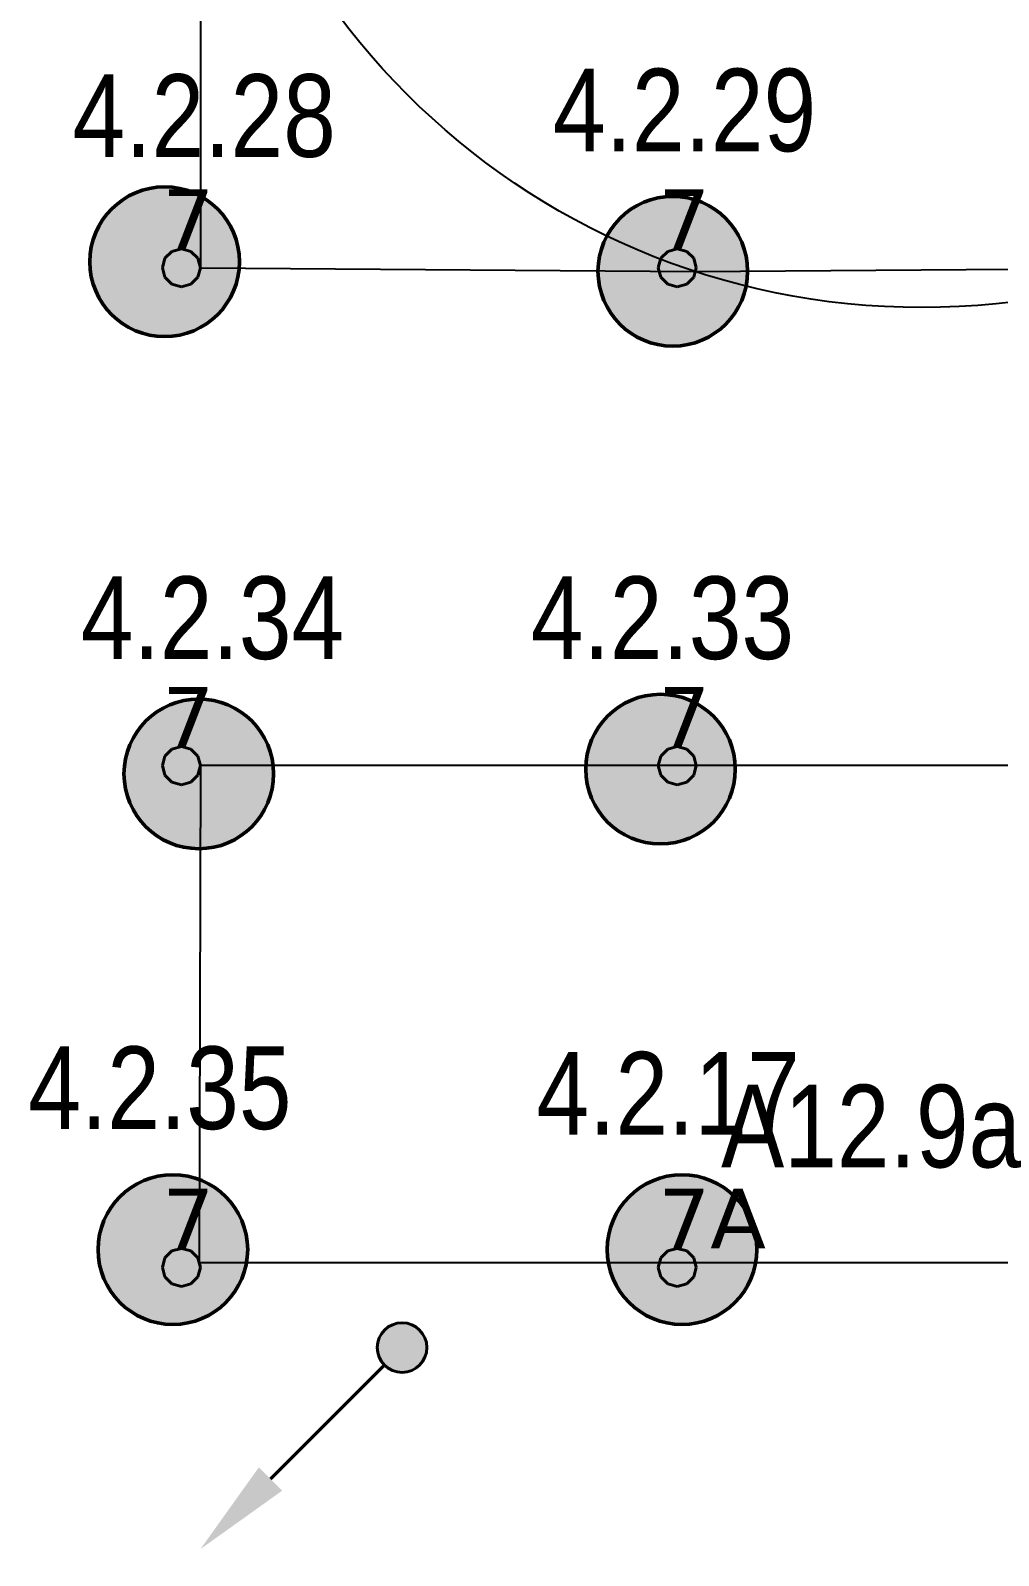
# Model space of a CAD drawing. Header units: millimetres. Extents: x -243740 to 150609, y -473655 to -165121.
# Drawn here: x -144193 to -141265, y -394128 to -389515 of the extents above; entities that cross this region are included whole.
import ezdxf
from ezdxf.enums import TextEntityAlignment as Align

# ---------------------------------------------------------------- set-up
doc = ezdxf.new("R2010")
doc.units = ezdxf.units.MM
doc.layers.add('_Гр.ЩД-1А.5.9.I2.6', color=6, linetype='Continuous')
for name, color, linetype, lineweight in [('_освещение_dali', 3, 'Continuous', 50), ('DLX_FL2_LUM 9', 5, 'Continuous', 40), ('Аварийное_овещение', 1, 'Continuous', 30), ('СБ_Кабель', 2, 'Continuous', 40)]:
    doc.layers.add(name, color=color, linetype=linetype, lineweight=lineweight)
doc.layers.add('DLX_FL2_LUM 8', color=7, linetype='Continuous', lineweight=40, true_color=0xfe2701)
doc.styles.add('Arial Narrow_6', font='ARIALN.TTF', dxfattribs={"height": 193.2454319882769})
doc.styles.get("Standard").update_dxf_attribs({"font": 'ARIALN.TTF'})
doc.styles.add('TableTextStyle', font='')
doc.styles.get('TableTextStyle').set_extended_font_data('VERDANA.TTF')
doc.linetypes.add('Truba', pattern='A,3e-05,[4,MSH_7,S=1,R=0,X=0,Y=0],-3.022072', length=3.022102)

# ---------------------------------------------------------------- blocks, each defined once
blk = doc.blocks.new('*U476')
at = {"layer": 'СБ_Кабель'}
blk.add_hatch(color=7, dxfattribs=at).paths.add_polyline_path([(0.75, 0, 1), (-0.75, 0, 1)])
at = {"layer": 'СБ_Кабель', "color": 7, "const_width": 0.1}
blk.add_lwpolyline([(-3.977939907414839, -3.975663339197636), (-0.5314671484081871, -0.529190580190984)], dxfattribs=at)
at = {"layer": 'СБ_Кабель', "color": 7}
blk.add_circle((0, 0), 0.75, dxfattribs=at)
blk.add_solid([(-3.624386516823433, -4.329216729793698), (-6.099260250977241, -6.096983682764694), (-4.331493298006244, -3.622109948601574)], dxfattribs=at)
blk = doc.blocks.new('A$Caabd1818')
at = {"layer": 'DLX_FL2_LUM 8'}
for points in [[(-146263.934178815, 4265.255587499298, 0), (-146256.2284903384, 4294.003146093048, 0)], [(-146256.2284903384, 4294.003146093048, 0), (-146263.934178815, 4265.255587499298, 0)], [(-146256.2284903384, 4294.003146093048, 0), (-146263.934178815, 4265.255587499298, 0)], [(-146263.934178815, 4265.255587499298, 0), (-146256.2284903384, 4294.003146093048, 0)], [(-146256.2284903384, 4294.003146093048, 0), (-146235.1789908267, 4315.052645604766, 0)], [(-146235.1789908267, 4315.052645604766, 0), (-146256.2284903384, 4294.003146093048, 0)], [(-146235.1789908267, 4315.052645604766, 0), (-146256.2284903384, 4294.003146093048, 0)], [(-146256.2284903384, 4294.003146093048, 0), (-146235.1789908267, 4315.052645604766, 0)], [(-146256.2284903384, 4294.003146093048, 0), (-146256.2284903384, 4294.003146093048, 0)], [(-146256.2284903384, 4294.003146093048, 0), (-146256.2284903384, 4294.003146093048, 0)], [(-146235.1789908267, 4315.052645604766, 0), (-146206.431432233, 4322.758334081329, 0)], [(-146206.431432233, 4322.758334081329, 0), (-146235.1789908267, 4315.052645604766, 0)], [(-146206.431432233, 4322.758334081329, 0), (-146235.1789908267, 4315.052645604766, 0)], [(-146235.1789908267, 4315.052645604766, 0), (-146206.431432233, 4322.758334081329, 0)], [(-146235.1789908267, 4315.052645604766, 0), (-146235.1789908267, 4315.052645604766, 0)], [(-146235.1789908267, 4315.052645604766, 0), (-146235.1789908267, 4315.052645604766, 0)], [(-146206.431432233, 4322.758334081329, 0), (-146206.431432233, 4322.758334081329, 0)], [(-146206.431432233, 4322.758334081329, 0), (-146177.6838736392, 4315.052645604766, 0)], [(-146177.6838736392, 4315.052645604766, 0), (-146206.431432233, 4322.758334081329, 0)], [(-146206.431432233, 4322.758334081329, 0), (-146206.431432233, 4322.758334081329, 0)], [(-146177.6838736392, 4315.052645604766, 0), (-146206.431432233, 4322.758334081329, 0)], [(-146206.431432233, 4322.758334081329, 0), (-146177.6838736392, 4315.052645604766, 0)], [(-146177.6838736392, 4315.052645604766, 0), (-146177.6838736392, 4315.052645604766, 0)], [(-146177.6838736392, 4315.052645604766, 0), (-146156.6343741275, 4294.003146093048, 0)], [(-146156.6343741275, 4294.003146093048, 0), (-146177.6838736392, 4315.052645604766, 0)], [(-146177.6838736392, 4315.052645604766, 0), (-146177.6838736392, 4315.052645604766, 0)], [(-146156.6343741275, 4294.003146093048, 0), (-146177.6838736392, 4315.052645604766, 0)], [(-146177.6838736392, 4315.052645604766, 0), (-146156.6343741275, 4294.003146093048, 0)], [(-146156.6343741275, 4294.003146093048, 0), (-146156.6343741275, 4294.003146093048, 0)], [(-146156.6343741275, 4294.003146093048, 0), (-146148.9286856509, 4265.255587499298, 0)], [(-146148.9286856509, 4265.255587499298, 0), (-146156.6343741275, 4294.003146093048, 0)], [(-146156.6343741275, 4294.003146093048, 0), (-146156.6343741275, 4294.003146093048, 0)], [(-146148.9286856509, 4265.255587499298, 0), (-146156.6343741275, 4294.003146093048, 0)], [(-146156.6343741275, 4294.003146093048, 0), (-146148.9286856509, 4265.255587499298, 0)], [(-146256.2284903384, 4236.508028905548, 0), (-146263.934178815, 4265.255587499298, 0)], [(-146263.934178815, 4265.255587499298, 0), (-146263.934178815, 4265.255587499298, 0)], [(-146263.934178815, 4265.255587499298, 0), (-146256.2284903384, 4236.508028905548, 0)], [(-146263.934178815, 4265.255587499298, 0), (-146263.934178815, 4265.255587499298, 0)], [(-146263.934178815, 4265.255587499298, 0), (-146256.2284903384, 4236.508028905548, 0)], [(-146256.2284903384, 4236.508028905548, 0), (-146263.934178815, 4265.255587499298, 0)], [(-146148.9286856509, 4265.255587499298, 0), (-146156.6343741275, 4236.508028905548, 0)], [(-146156.6343741275, 4236.508028905548, 0), (-146148.9286856509, 4265.255587499298, 0)], [(-146156.6343741275, 4236.508028905548, 0), (-146148.9286856509, 4265.255587499298, 0)], [(-146148.9286856509, 4265.255587499298, 0), (-146156.6343741275, 4236.508028905548, 0)], [(-146148.9286856509, 4265.255587499298, 0), (-146148.9286856509, 4265.255587499298, 0)], [(-146148.9286856509, 4265.255587499298, 0), (-146148.9286856509, 4265.255587499298, 0)], [(-146256.2284903384, 4236.508028905548, 0), (-146256.2284903384, 4236.508028905548, 0)], [(-146235.1789908267, 4215.458529393829, 0), (-146256.2284903384, 4236.508028905548, 0)], [(-146256.2284903384, 4236.508028905548, 0), (-146256.2284903384, 4236.508028905548, 0)], [(-146256.2284903384, 4236.508028905548, 0), (-146235.1789908267, 4215.458529393829, 0)], [(-146256.2284903384, 4236.508028905548, 0), (-146235.1789908267, 4215.458529393829, 0)], [(-146235.1789908267, 4215.458529393829, 0), (-146256.2284903384, 4236.508028905548, 0)], [(-146206.431432233, 4207.752840917266, 0), (-146235.1789908267, 4215.458529393829, 0)], [(-146235.1789908267, 4215.458529393829, 0), (-146235.1789908267, 4215.458529393829, 0)], [(-146235.1789908267, 4215.458529393829, 0), (-146206.431432233, 4207.752840917266, 0)], [(-146235.1789908267, 4215.458529393829, 0), (-146235.1789908267, 4215.458529393829, 0)], [(-146235.1789908267, 4215.458529393829, 0), (-146206.431432233, 4207.752840917266, 0)], [(-146206.431432233, 4207.752840917266, 0), (-146235.1789908267, 4215.458529393829, 0)], [(-146177.6838736392, 4215.458529393829, 0), (-146206.431432233, 4207.752840917266, 0)], [(-146206.431432233, 4207.752840917266, 0), (-146177.6838736392, 4215.458529393829, 0)], [(-146206.431432233, 4207.752840917266, 0), (-146177.6838736392, 4215.458529393829, 0)], [(-146177.6838736392, 4215.458529393829, 0), (-146206.431432233, 4207.752840917266, 0)], [(-146206.431432233, 4207.752840917266, 0), (-146206.431432233, 4207.752840917266, 0)], [(-146206.431432233, 4207.752840917266, 0), (-146206.431432233, 4207.752840917266, 0)], [(-146156.6343741275, 4236.508028905548, 0), (-146177.6838736392, 4215.458529393829, 0)], [(-146177.6838736392, 4215.458529393829, 0), (-146156.6343741275, 4236.508028905548, 0)], [(-146177.6838736392, 4215.458529393829, 0), (-146156.6343741275, 4236.508028905548, 0)], [(-146156.6343741275, 4236.508028905548, 0), (-146177.6838736392, 4215.458529393829, 0)], [(-146177.6838736392, 4215.458529393829, 0), (-146177.6838736392, 4215.458529393829, 0)], [(-146177.6838736392, 4215.458529393829, 0), (-146177.6838736392, 4215.458529393829, 0)], [(-146156.6343741275, 4236.508028905548, 0), (-146156.6343741275, 4236.508028905548, 0)], [(-146156.6343741275, 4236.508028905548, 0), (-146156.6343741275, 4236.508028905548, 0)]]:
    blk.add_polyline3d(points, dxfattribs=at)
at = {"layer": 'DLX_FL2_LUM 9'}
for points in [[(-147756.2284903384, 7317.318575780548, 0), (-147735.1789908267, 7338.368075292266, 0)], [(-147735.1789908267, 7338.368075292266, 0), (-147756.2284903384, 7317.318575780548, 0)], [(-147735.1789908267, 7338.368075292266, 0), (-147756.2284903384, 7317.318575780548, 0)], [(-147756.2284903384, 7317.318575780548, 0), (-147735.1789908267, 7338.368075292266, 0)], [(-147735.1789908267, 7338.368075292266, 0), (-147706.431432233, 7346.073763768829, 0)], [(-147706.431432233, 7346.073763768829, 0), (-147735.1789908267, 7338.368075292266, 0)], [(-147706.431432233, 7346.073763768829, 0), (-147735.1789908267, 7338.368075292266, 0)], [(-147735.1789908267, 7338.368075292266, 0), (-147706.431432233, 7346.073763768829, 0)], [(-147735.1789908267, 7338.368075292266, 0), (-147735.1789908267, 7338.368075292266, 0)], [(-147735.1789908267, 7338.368075292266, 0), (-147735.1789908267, 7338.368075292266, 0)], [(-147706.431432233, 7346.073763768829, 0), (-147706.431432233, 7346.073763768829, 0)], [(-147706.431432233, 7346.073763768829, 0), (-147677.6838736392, 7338.368075292266, 0)], [(-147677.6838736392, 7338.368075292266, 0), (-147706.431432233, 7346.073763768829, 0)], [(-147706.431432233, 7346.073763768829, 0), (-147706.431432233, 7346.073763768829, 0)], [(-147677.6838736392, 7338.368075292266, 0), (-147706.431432233, 7346.073763768829, 0)], [(-147706.431432233, 7346.073763768829, 0), (-147677.6838736392, 7338.368075292266, 0)], [(-147677.6838736392, 7338.368075292266, 0), (-147677.6838736392, 7338.368075292266, 0)], [(-147677.6838736392, 7338.368075292266, 0), (-147656.6343741275, 7317.318575780548, 0)], [(-147656.6343741275, 7317.318575780548, 0), (-147677.6838736392, 7338.368075292266, 0)], [(-147677.6838736392, 7338.368075292266, 0), (-147677.6838736392, 7338.368075292266, 0)], [(-147656.6343741275, 7317.318575780548, 0), (-147677.6838736392, 7338.368075292266, 0)], [(-147677.6838736392, 7338.368075292266, 0), (-147656.6343741275, 7317.318575780548, 0)], [(-146256.2284903384, 7317.318575780548, 0), (-146235.1789908267, 7338.368075292266, 0)], [(-146235.1789908267, 7338.368075292266, 0), (-146256.2284903384, 7317.318575780548, 0)], [(-146235.1789908267, 7338.368075292266, 0), (-146256.2284903384, 7317.318575780548, 0)], [(-146256.2284903384, 7317.318575780548, 0), (-146235.1789908267, 7338.368075292266, 0)], [(-146235.1789908267, 7338.368075292266, 0), (-146206.431432233, 7346.073763768829, 0)], [(-146206.431432233, 7346.073763768829, 0), (-146235.1789908267, 7338.368075292266, 0)], [(-146206.431432233, 7346.073763768829, 0), (-146235.1789908267, 7338.368075292266, 0)], [(-146235.1789908267, 7338.368075292266, 0), (-146206.431432233, 7346.073763768829, 0)], [(-146235.1789908267, 7338.368075292266, 0), (-146235.1789908267, 7338.368075292266, 0)], [(-146235.1789908267, 7338.368075292266, 0), (-146235.1789908267, 7338.368075292266, 0)], [(-146206.431432233, 7346.073763768829, 0), (-146206.431432233, 7346.073763768829, 0)], [(-146206.431432233, 7346.073763768829, 0), (-146177.6838736392, 7338.368075292266, 0)], [(-146177.6838736392, 7338.368075292266, 0), (-146206.431432233, 7346.073763768829, 0)], [(-146206.431432233, 7346.073763768829, 0), (-146206.431432233, 7346.073763768829, 0)], [(-146177.6838736392, 7338.368075292266, 0), (-146206.431432233, 7346.073763768829, 0)], [(-146206.431432233, 7346.073763768829, 0), (-146177.6838736392, 7338.368075292266, 0)], [(-146177.6838736392, 7338.368075292266, 0), (-146177.6838736392, 7338.368075292266, 0)], [(-146177.6838736392, 7338.368075292266, 0), (-146156.6343741275, 7317.318575780548, 0)], [(-146156.6343741275, 7317.318575780548, 0), (-146177.6838736392, 7338.368075292266, 0)], [(-146177.6838736392, 7338.368075292266, 0), (-146177.6838736392, 7338.368075292266, 0)], [(-146156.6343741275, 7317.318575780548, 0), (-146177.6838736392, 7338.368075292266, 0)], [(-146177.6838736392, 7338.368075292266, 0), (-146156.6343741275, 7317.318575780548, 0)], [(-147763.934178815, 7288.571017186798, 0), (-147756.2284903384, 7317.318575780548, 0)], [(-147756.2284903384, 7317.318575780548, 0), (-147763.934178815, 7288.571017186798, 0)], [(-147756.2284903384, 7317.318575780548, 0), (-147763.934178815, 7288.571017186798, 0)], [(-147763.934178815, 7288.571017186798, 0), (-147756.2284903384, 7317.318575780548, 0)], [(-147756.2284903384, 7259.823458593048, 0), (-147763.934178815, 7288.571017186798, 0)], [(-147763.934178815, 7288.571017186798, 0), (-147763.934178815, 7288.571017186798, 0)], [(-147763.934178815, 7288.571017186798, 0), (-147756.2284903384, 7259.823458593048, 0)], [(-147763.934178815, 7288.571017186798, 0), (-147763.934178815, 7288.571017186798, 0)], [(-147763.934178815, 7288.571017186798, 0), (-147756.2284903384, 7259.823458593048, 0)], [(-147756.2284903384, 7259.823458593048, 0), (-147763.934178815, 7288.571017186798, 0)], [(-147756.2284903384, 7317.318575780548, 0), (-147756.2284903384, 7317.318575780548, 0)], [(-147756.2284903384, 7317.318575780548, 0), (-147756.2284903384, 7317.318575780548, 0)], [(-147656.6343741275, 7317.318575780548, 0), (-147656.6343741275, 7317.318575780548, 0)], [(-147656.6343741275, 7317.318575780548, 0), (-147648.9286856509, 7288.571017186798, 0)], [(-147648.9286856509, 7288.571017186798, 0), (-147656.6343741275, 7317.318575780548, 0)], [(-147656.6343741275, 7317.318575780548, 0), (-147656.6343741275, 7317.318575780548, 0)], [(-147648.9286856509, 7288.571017186798, 0), (-147656.6343741275, 7317.318575780548, 0)], [(-147656.6343741275, 7317.318575780548, 0), (-147648.9286856509, 7288.571017186798, 0)], [(-147648.9286856509, 7288.571017186798, 0), (-147656.6343741275, 7259.823458593048, 0)], [(-147656.6343741275, 7259.823458593048, 0), (-147648.9286856509, 7288.571017186798, 0)], [(-147656.6343741275, 7259.823458593048, 0), (-147648.9286856509, 7288.571017186798, 0)], [(-147648.9286856509, 7288.571017186798, 0), (-147656.6343741275, 7259.823458593048, 0)], [(-147648.9286856509, 7288.571017186798, 0), (-147648.9286856509, 7288.571017186798, 0)], [(-147648.9286856509, 7288.571017186798, 0), (-147648.9286856509, 7288.571017186798, 0)], [(-146263.934178815, 7288.571017186798, 0), (-146256.2284903384, 7317.318575780548, 0)], [(-146256.2284903384, 7317.318575780548, 0), (-146263.934178815, 7288.571017186798, 0)], [(-146256.2284903384, 7317.318575780548, 0), (-146263.934178815, 7288.571017186798, 0)], [(-146263.934178815, 7288.571017186798, 0), (-146256.2284903384, 7317.318575780548, 0)], [(-146256.2284903384, 7259.823458593048, 0), (-146263.934178815, 7288.571017186798, 0)], [(-146263.934178815, 7288.571017186798, 0), (-146263.934178815, 7288.571017186798, 0)], [(-146263.934178815, 7288.571017186798, 0), (-146256.2284903384, 7259.823458593048, 0)], [(-146263.934178815, 7288.571017186798, 0), (-146263.934178815, 7288.571017186798, 0)], [(-146263.934178815, 7288.571017186798, 0), (-146256.2284903384, 7259.823458593048, 0)], [(-146256.2284903384, 7259.823458593048, 0), (-146263.934178815, 7288.571017186798, 0)], [(-146256.2284903384, 7317.318575780548, 0), (-146256.2284903384, 7317.318575780548, 0)], [(-146256.2284903384, 7317.318575780548, 0), (-146256.2284903384, 7317.318575780548, 0)], [(-146156.6343741275, 7317.318575780548, 0), (-146156.6343741275, 7317.318575780548, 0)], [(-146156.6343741275, 7317.318575780548, 0), (-146148.9286856509, 7288.571017186798, 0)], [(-146148.9286856509, 7288.571017186798, 0), (-146156.6343741275, 7317.318575780548, 0)], [(-146156.6343741275, 7317.318575780548, 0), (-146156.6343741275, 7317.318575780548, 0)], [(-146148.9286856509, 7288.571017186798, 0), (-146156.6343741275, 7317.318575780548, 0)], [(-146156.6343741275, 7317.318575780548, 0), (-146148.9286856509, 7288.571017186798, 0)], [(-146148.9286856509, 7288.571017186798, 0), (-146156.6343741275, 7259.823458593048, 0)], [(-146156.6343741275, 7259.823458593048, 0), (-146148.9286856509, 7288.571017186798, 0)], [(-146156.6343741275, 7259.823458593048, 0), (-146148.9286856509, 7288.571017186798, 0)], [(-146148.9286856509, 7288.571017186798, 0), (-146156.6343741275, 7259.823458593048, 0)], [(-146148.9286856509, 7288.571017186798, 0), (-146148.9286856509, 7288.571017186798, 0)], [(-146148.9286856509, 7288.571017186798, 0), (-146148.9286856509, 7288.571017186798, 0)], [(-147756.2284903384, 7259.823458593048, 0), (-147756.2284903384, 7259.823458593048, 0)], [(-147735.1789908267, 7238.773959081329, 0), (-147756.2284903384, 7259.823458593048, 0)], [(-147756.2284903384, 7259.823458593048, 0), (-147756.2284903384, 7259.823458593048, 0)], [(-147756.2284903384, 7259.823458593048, 0), (-147735.1789908267, 7238.773959081329, 0)], [(-147756.2284903384, 7259.823458593048, 0), (-147735.1789908267, 7238.773959081329, 0)], [(-147735.1789908267, 7238.773959081329, 0), (-147756.2284903384, 7259.823458593048, 0)], [(-147656.6343741275, 7259.823458593048, 0), (-147677.6838736392, 7238.773959081329, 0)], [(-147677.6838736392, 7238.773959081329, 0), (-147656.6343741275, 7259.823458593048, 0)], [(-147677.6838736392, 7238.773959081329, 0), (-147656.6343741275, 7259.823458593048, 0)], [(-147656.6343741275, 7259.823458593048, 0), (-147677.6838736392, 7238.773959081329, 0)], [(-147656.6343741275, 7259.823458593048, 0), (-147656.6343741275, 7259.823458593048, 0)], [(-147656.6343741275, 7259.823458593048, 0), (-147656.6343741275, 7259.823458593048, 0)], [(-146256.2284903384, 7259.823458593048, 0), (-146256.2284903384, 7259.823458593048, 0)], [(-146235.1789908267, 7238.773959081329, 0), (-146256.2284903384, 7259.823458593048, 0)], [(-146256.2284903384, 7259.823458593048, 0), (-146256.2284903384, 7259.823458593048, 0)], [(-146256.2284903384, 7259.823458593048, 0), (-146235.1789908267, 7238.773959081329, 0)], [(-146256.2284903384, 7259.823458593048, 0), (-146235.1789908267, 7238.773959081329, 0)], [(-146235.1789908267, 7238.773959081329, 0), (-146256.2284903384, 7259.823458593048, 0)], [(-146156.6343741275, 7259.823458593048, 0), (-146177.6838736392, 7238.773959081329, 0)], [(-146177.6838736392, 7238.773959081329, 0), (-146156.6343741275, 7259.823458593048, 0)], [(-146177.6838736392, 7238.773959081329, 0), (-146156.6343741275, 7259.823458593048, 0)], [(-146156.6343741275, 7259.823458593048, 0), (-146177.6838736392, 7238.773959081329, 0)], [(-146156.6343741275, 7259.823458593048, 0), (-146156.6343741275, 7259.823458593048, 0)], [(-146156.6343741275, 7259.823458593048, 0), (-146156.6343741275, 7259.823458593048, 0)], [(-147706.431432233, 7231.068270604766, 0), (-147735.1789908267, 7238.773959081329, 0)], [(-147735.1789908267, 7238.773959081329, 0), (-147735.1789908267, 7238.773959081329, 0)], [(-147735.1789908267, 7238.773959081329, 0), (-147706.431432233, 7231.068270604766, 0)], [(-147735.1789908267, 7238.773959081329, 0), (-147735.1789908267, 7238.773959081329, 0)], [(-147735.1789908267, 7238.773959081329, 0), (-147706.431432233, 7231.068270604766, 0)], [(-147706.431432233, 7231.068270604766, 0), (-147735.1789908267, 7238.773959081329, 0)], [(-147677.6838736392, 7238.773959081329, 0), (-147706.431432233, 7231.068270604766, 0)], [(-147706.431432233, 7231.068270604766, 0), (-147677.6838736392, 7238.773959081329, 0)], [(-147706.431432233, 7231.068270604766, 0), (-147677.6838736392, 7238.773959081329, 0)], [(-147677.6838736392, 7238.773959081329, 0), (-147706.431432233, 7231.068270604766, 0)], [(-147706.431432233, 7231.068270604766, 0), (-147706.431432233, 7231.068270604766, 0)], [(-147706.431432233, 7231.068270604766, 0), (-147706.431432233, 7231.068270604766, 0)], [(-147677.6838736392, 7238.773959081329, 0), (-147677.6838736392, 7238.773959081329, 0)], [(-147677.6838736392, 7238.773959081329, 0), (-147677.6838736392, 7238.773959081329, 0)], [(-146206.431432233, 7231.068270604766, 0), (-146235.1789908267, 7238.773959081329, 0)], [(-146235.1789908267, 7238.773959081329, 0), (-146235.1789908267, 7238.773959081329, 0)], [(-146235.1789908267, 7238.773959081329, 0), (-146206.431432233, 7231.068270604766, 0)], [(-146235.1789908267, 7238.773959081329, 0), (-146235.1789908267, 7238.773959081329, 0)], [(-146235.1789908267, 7238.773959081329, 0), (-146206.431432233, 7231.068270604766, 0)], [(-146206.431432233, 7231.068270604766, 0), (-146235.1789908267, 7238.773959081329, 0)], [(-146177.6838736392, 7238.773959081329, 0), (-146206.431432233, 7231.068270604766, 0)], [(-146206.431432233, 7231.068270604766, 0), (-146177.6838736392, 7238.773959081329, 0)], [(-146206.431432233, 7231.068270604766, 0), (-146177.6838736392, 7238.773959081329, 0)], [(-146177.6838736392, 7238.773959081329, 0), (-146206.431432233, 7231.068270604766, 0)], [(-146206.431432233, 7231.068270604766, 0), (-146206.431432233, 7231.068270604766, 0)], [(-146206.431432233, 7231.068270604766, 0), (-146206.431432233, 7231.068270604766, 0)], [(-146177.6838736392, 7238.773959081329, 0), (-146177.6838736392, 7238.773959081329, 0)], [(-146177.6838736392, 7238.773959081329, 0), (-146177.6838736392, 7238.773959081329, 0)], [(-147756.2284903384, 5811.459200780548, 0), (-147735.1789908267, 5832.508700292266, 0)], [(-147735.1789908267, 5832.508700292266, 0), (-147756.2284903384, 5811.459200780548, 0)], [(-147735.1789908267, 5832.508700292266, 0), (-147756.2284903384, 5811.459200780548, 0)], [(-147756.2284903384, 5811.459200780548, 0), (-147735.1789908267, 5832.508700292266, 0)], [(-147735.1789908267, 5832.508700292266, 0), (-147706.431432233, 5840.214388768829, 0)], [(-147706.431432233, 5840.214388768829, 0), (-147735.1789908267, 5832.508700292266, 0)], [(-147706.431432233, 5840.214388768829, 0), (-147735.1789908267, 5832.508700292266, 0)], [(-147735.1789908267, 5832.508700292266, 0), (-147706.431432233, 5840.214388768829, 0)], [(-147735.1789908267, 5832.508700292266, 0), (-147735.1789908267, 5832.508700292266, 0)], [(-147735.1789908267, 5832.508700292266, 0), (-147735.1789908267, 5832.508700292266, 0)], [(-147706.431432233, 5840.214388768829, 0), (-147706.431432233, 5840.214388768829, 0)], [(-147706.431432233, 5840.214388768829, 0), (-147677.6838736392, 5832.508700292266, 0)], [(-147677.6838736392, 5832.508700292266, 0), (-147706.431432233, 5840.214388768829, 0)], [(-147706.431432233, 5840.214388768829, 0), (-147706.431432233, 5840.214388768829, 0)], [(-147677.6838736392, 5832.508700292266, 0), (-147706.431432233, 5840.214388768829, 0)], [(-147706.431432233, 5840.214388768829, 0), (-147677.6838736392, 5832.508700292266, 0)], [(-147677.6838736392, 5832.508700292266, 0), (-147677.6838736392, 5832.508700292266, 0)], [(-147677.6838736392, 5832.508700292266, 0), (-147656.6343741275, 5811.459200780548, 0)], [(-147656.6343741275, 5811.459200780548, 0), (-147677.6838736392, 5832.508700292266, 0)], [(-147677.6838736392, 5832.508700292266, 0), (-147677.6838736392, 5832.508700292266, 0)], [(-147656.6343741275, 5811.459200780548, 0), (-147677.6838736392, 5832.508700292266, 0)], [(-147677.6838736392, 5832.508700292266, 0), (-147656.6343741275, 5811.459200780548, 0)], [(-146256.2284903384, 5811.459200780548, 0), (-146235.1789908267, 5832.508700292266, 0)], [(-146235.1789908267, 5832.508700292266, 0), (-146256.2284903384, 5811.459200780548, 0)], [(-146235.1789908267, 5832.508700292266, 0), (-146256.2284903384, 5811.459200780548, 0)], [(-146256.2284903384, 5811.459200780548, 0), (-146235.1789908267, 5832.508700292266, 0)], [(-146235.1789908267, 5832.508700292266, 0), (-146206.431432233, 5840.214388768829, 0)], [(-146206.431432233, 5840.214388768829, 0), (-146235.1789908267, 5832.508700292266, 0)], [(-146206.431432233, 5840.214388768829, 0), (-146235.1789908267, 5832.508700292266, 0)], [(-146235.1789908267, 5832.508700292266, 0), (-146206.431432233, 5840.214388768829, 0)], [(-146235.1789908267, 5832.508700292266, 0), (-146235.1789908267, 5832.508700292266, 0)], [(-146235.1789908267, 5832.508700292266, 0), (-146235.1789908267, 5832.508700292266, 0)], [(-146206.431432233, 5840.214388768829, 0), (-146206.431432233, 5840.214388768829, 0)], [(-146206.431432233, 5840.214388768829, 0), (-146177.6838736392, 5832.508700292266, 0)], [(-146177.6838736392, 5832.508700292266, 0), (-146206.431432233, 5840.214388768829, 0)], [(-146206.431432233, 5840.214388768829, 0), (-146206.431432233, 5840.214388768829, 0)], [(-146177.6838736392, 5832.508700292266, 0), (-146206.431432233, 5840.214388768829, 0)], [(-146206.431432233, 5840.214388768829, 0), (-146177.6838736392, 5832.508700292266, 0)], [(-146177.6838736392, 5832.508700292266, 0), (-146177.6838736392, 5832.508700292266, 0)], [(-146177.6838736392, 5832.508700292266, 0), (-146156.6343741275, 5811.459200780548, 0)], [(-146156.6343741275, 5811.459200780548, 0), (-146177.6838736392, 5832.508700292266, 0)], [(-146177.6838736392, 5832.508700292266, 0), (-146177.6838736392, 5832.508700292266, 0)], [(-146156.6343741275, 5811.459200780548, 0), (-146177.6838736392, 5832.508700292266, 0)], [(-146177.6838736392, 5832.508700292266, 0), (-146156.6343741275, 5811.459200780548, 0)], [(-147763.934178815, 5782.711642186798, 0), (-147756.2284903384, 5811.459200780548, 0)], [(-147756.2284903384, 5811.459200780548, 0), (-147763.934178815, 5782.711642186798, 0)], [(-147756.2284903384, 5811.459200780548, 0), (-147763.934178815, 5782.711642186798, 0)], [(-147763.934178815, 5782.711642186798, 0), (-147756.2284903384, 5811.459200780548, 0)], [(-147756.2284903384, 5753.964083593048, 0), (-147763.934178815, 5782.711642186798, 0)], [(-147763.934178815, 5782.711642186798, 0), (-147763.934178815, 5782.711642186798, 0)], [(-147763.934178815, 5782.711642186798, 0), (-147756.2284903384, 5753.964083593048, 0)], [(-147763.934178815, 5782.711642186798, 0), (-147763.934178815, 5782.711642186798, 0)], [(-147763.934178815, 5782.711642186798, 0), (-147756.2284903384, 5753.964083593048, 0)], [(-147756.2284903384, 5753.964083593048, 0), (-147763.934178815, 5782.711642186798, 0)], [(-147756.2284903384, 5811.459200780548, 0), (-147756.2284903384, 5811.459200780548, 0)], [(-147756.2284903384, 5811.459200780548, 0), (-147756.2284903384, 5811.459200780548, 0)], [(-147656.6343741275, 5811.459200780548, 0), (-147656.6343741275, 5811.459200780548, 0)], [(-147656.6343741275, 5811.459200780548, 0), (-147648.9286856509, 5782.711642186798, 0)], [(-147648.9286856509, 5782.711642186798, 0), (-147656.6343741275, 5811.459200780548, 0)], [(-147656.6343741275, 5811.459200780548, 0), (-147656.6343741275, 5811.459200780548, 0)], [(-147648.9286856509, 5782.711642186798, 0), (-147656.6343741275, 5811.459200780548, 0)], [(-147656.6343741275, 5811.459200780548, 0), (-147648.9286856509, 5782.711642186798, 0)], [(-147648.9286856509, 5782.711642186798, 0), (-147656.6343741275, 5753.964083593048, 0)], [(-147656.6343741275, 5753.964083593048, 0), (-147648.9286856509, 5782.711642186798, 0)], [(-147656.6343741275, 5753.964083593048, 0), (-147648.9286856509, 5782.711642186798, 0)], [(-147648.9286856509, 5782.711642186798, 0), (-147656.6343741275, 5753.964083593048, 0)], [(-147648.9286856509, 5782.711642186798, 0), (-147648.9286856509, 5782.711642186798, 0)], [(-147648.9286856509, 5782.711642186798, 0), (-147648.9286856509, 5782.711642186798, 0)], [(-146263.934178815, 5782.711642186798, 0), (-146256.2284903384, 5811.459200780548, 0)], [(-146256.2284903384, 5811.459200780548, 0), (-146263.934178815, 5782.711642186798, 0)], [(-146256.2284903384, 5811.459200780548, 0), (-146263.934178815, 5782.711642186798, 0)], [(-146263.934178815, 5782.711642186798, 0), (-146256.2284903384, 5811.459200780548, 0)], [(-146256.2284903384, 5753.964083593048, 0), (-146263.934178815, 5782.711642186798, 0)], [(-146263.934178815, 5782.711642186798, 0), (-146263.934178815, 5782.711642186798, 0)], [(-146263.934178815, 5782.711642186798, 0), (-146256.2284903384, 5753.964083593048, 0)], [(-146263.934178815, 5782.711642186798, 0), (-146263.934178815, 5782.711642186798, 0)], [(-146263.934178815, 5782.711642186798, 0), (-146256.2284903384, 5753.964083593048, 0)], [(-146256.2284903384, 5753.964083593048, 0), (-146263.934178815, 5782.711642186798, 0)], [(-146256.2284903384, 5811.459200780548, 0), (-146256.2284903384, 5811.459200780548, 0)], [(-146256.2284903384, 5811.459200780548, 0), (-146256.2284903384, 5811.459200780548, 0)], [(-146156.6343741275, 5811.459200780548, 0), (-146156.6343741275, 5811.459200780548, 0)], [(-146156.6343741275, 5811.459200780548, 0), (-146148.9286856509, 5782.711642186798, 0)], [(-146148.9286856509, 5782.711642186798, 0), (-146156.6343741275, 5811.459200780548, 0)], [(-146156.6343741275, 5811.459200780548, 0), (-146156.6343741275, 5811.459200780548, 0)], [(-146148.9286856509, 5782.711642186798, 0), (-146156.6343741275, 5811.459200780548, 0)], [(-146156.6343741275, 5811.459200780548, 0), (-146148.9286856509, 5782.711642186798, 0)], [(-146148.9286856509, 5782.711642186798, 0), (-146156.6343741275, 5753.964083593048, 0)], [(-146156.6343741275, 5753.964083593048, 0), (-146148.9286856509, 5782.711642186798, 0)], [(-146156.6343741275, 5753.964083593048, 0), (-146148.9286856509, 5782.711642186798, 0)], [(-146148.9286856509, 5782.711642186798, 0), (-146156.6343741275, 5753.964083593048, 0)], [(-146148.9286856509, 5782.711642186798, 0), (-146148.9286856509, 5782.711642186798, 0)], [(-146148.9286856509, 5782.711642186798, 0), (-146148.9286856509, 5782.711642186798, 0)], [(-147756.2284903384, 5753.964083593048, 0), (-147756.2284903384, 5753.964083593048, 0)], [(-147735.1789908267, 5732.914584081329, 0), (-147756.2284903384, 5753.964083593048, 0)], [(-147756.2284903384, 5753.964083593048, 0), (-147756.2284903384, 5753.964083593048, 0)], [(-147756.2284903384, 5753.964083593048, 0), (-147735.1789908267, 5732.914584081329, 0)], [(-147756.2284903384, 5753.964083593048, 0), (-147735.1789908267, 5732.914584081329, 0)], [(-147735.1789908267, 5732.914584081329, 0), (-147756.2284903384, 5753.964083593048, 0)], [(-147706.431432233, 5725.208895604766, 0), (-147735.1789908267, 5732.914584081329, 0)], [(-147735.1789908267, 5732.914584081329, 0), (-147735.1789908267, 5732.914584081329, 0)], [(-147735.1789908267, 5732.914584081329, 0), (-147706.431432233, 5725.208895604766, 0)], [(-147735.1789908267, 5732.914584081329, 0), (-147735.1789908267, 5732.914584081329, 0)], [(-147735.1789908267, 5732.914584081329, 0), (-147706.431432233, 5725.208895604766, 0)], [(-147706.431432233, 5725.208895604766, 0), (-147735.1789908267, 5732.914584081329, 0)], [(-147677.6838736392, 5732.914584081329, 0), (-147706.431432233, 5725.208895604766, 0)], [(-147706.431432233, 5725.208895604766, 0), (-147677.6838736392, 5732.914584081329, 0)], [(-147706.431432233, 5725.208895604766, 0), (-147677.6838736392, 5732.914584081329, 0)], [(-147677.6838736392, 5732.914584081329, 0), (-147706.431432233, 5725.208895604766, 0)], [(-147706.431432233, 5725.208895604766, 0), (-147706.431432233, 5725.208895604766, 0)], [(-147706.431432233, 5725.208895604766, 0), (-147706.431432233, 5725.208895604766, 0)], [(-147656.6343741275, 5753.964083593048, 0), (-147677.6838736392, 5732.914584081329, 0)], [(-147677.6838736392, 5732.914584081329, 0), (-147656.6343741275, 5753.964083593048, 0)], [(-147677.6838736392, 5732.914584081329, 0), (-147656.6343741275, 5753.964083593048, 0)], [(-147656.6343741275, 5753.964083593048, 0), (-147677.6838736392, 5732.914584081329, 0)], [(-147677.6838736392, 5732.914584081329, 0), (-147677.6838736392, 5732.914584081329, 0)], [(-147677.6838736392, 5732.914584081329, 0), (-147677.6838736392, 5732.914584081329, 0)], [(-147656.6343741275, 5753.964083593048, 0), (-147656.6343741275, 5753.964083593048, 0)], [(-147656.6343741275, 5753.964083593048, 0), (-147656.6343741275, 5753.964083593048, 0)], [(-146256.2284903384, 5753.964083593048, 0), (-146256.2284903384, 5753.964083593048, 0)], [(-146235.1789908267, 5732.914584081329, 0), (-146256.2284903384, 5753.964083593048, 0)], [(-146256.2284903384, 5753.964083593048, 0), (-146256.2284903384, 5753.964083593048, 0)], [(-146256.2284903384, 5753.964083593048, 0), (-146235.1789908267, 5732.914584081329, 0)], [(-146256.2284903384, 5753.964083593048, 0), (-146235.1789908267, 5732.914584081329, 0)], [(-146235.1789908267, 5732.914584081329, 0), (-146256.2284903384, 5753.964083593048, 0)], [(-146206.431432233, 5725.208895604766, 0), (-146235.1789908267, 5732.914584081329, 0)], [(-146235.1789908267, 5732.914584081329, 0), (-146235.1789908267, 5732.914584081329, 0)], [(-146235.1789908267, 5732.914584081329, 0), (-146206.431432233, 5725.208895604766, 0)], [(-146235.1789908267, 5732.914584081329, 0), (-146235.1789908267, 5732.914584081329, 0)], [(-146235.1789908267, 5732.914584081329, 0), (-146206.431432233, 5725.208895604766, 0)], [(-146206.431432233, 5725.208895604766, 0), (-146235.1789908267, 5732.914584081329, 0)], [(-146177.6838736392, 5732.914584081329, 0), (-146206.431432233, 5725.208895604766, 0)], [(-146206.431432233, 5725.208895604766, 0), (-146177.6838736392, 5732.914584081329, 0)], [(-146206.431432233, 5725.208895604766, 0), (-146177.6838736392, 5732.914584081329, 0)], [(-146177.6838736392, 5732.914584081329, 0), (-146206.431432233, 5725.208895604766, 0)], [(-146206.431432233, 5725.208895604766, 0), (-146206.431432233, 5725.208895604766, 0)], [(-146206.431432233, 5725.208895604766, 0), (-146206.431432233, 5725.208895604766, 0)], [(-146156.6343741275, 5753.964083593048, 0), (-146177.6838736392, 5732.914584081329, 0)], [(-146177.6838736392, 5732.914584081329, 0), (-146156.6343741275, 5753.964083593048, 0)], [(-146177.6838736392, 5732.914584081329, 0), (-146156.6343741275, 5753.964083593048, 0)], [(-146156.6343741275, 5753.964083593048, 0), (-146177.6838736392, 5732.914584081329, 0)], [(-146177.6838736392, 5732.914584081329, 0), (-146177.6838736392, 5732.914584081329, 0)], [(-146177.6838736392, 5732.914584081329, 0), (-146177.6838736392, 5732.914584081329, 0)], [(-146156.6343741275, 5753.964083593048, 0), (-146156.6343741275, 5753.964083593048, 0)], [(-146156.6343741275, 5753.964083593048, 0), (-146156.6343741275, 5753.964083593048, 0)], [(-147763.934178815, 4265.255587499298, 0), (-147756.2284903384, 4294.003146093048, 0)], [(-147756.2284903384, 4294.003146093048, 0), (-147763.934178815, 4265.255587499298, 0)], [(-147756.2284903384, 4294.003146093048, 0), (-147763.934178815, 4265.255587499298, 0)], [(-147763.934178815, 4265.255587499298, 0), (-147756.2284903384, 4294.003146093048, 0)], [(-147756.2284903384, 4294.003146093048, 0), (-147735.1789908267, 4315.052645604766, 0)], [(-147735.1789908267, 4315.052645604766, 0), (-147756.2284903384, 4294.003146093048, 0)], [(-147735.1789908267, 4315.052645604766, 0), (-147756.2284903384, 4294.003146093048, 0)], [(-147756.2284903384, 4294.003146093048, 0), (-147735.1789908267, 4315.052645604766, 0)], [(-147756.2284903384, 4294.003146093048, 0), (-147756.2284903384, 4294.003146093048, 0)], [(-147756.2284903384, 4294.003146093048, 0), (-147756.2284903384, 4294.003146093048, 0)], [(-147735.1789908267, 4315.052645604766, 0), (-147706.431432233, 4322.758334081329, 0)], [(-147706.431432233, 4322.758334081329, 0), (-147735.1789908267, 4315.052645604766, 0)], [(-147706.431432233, 4322.758334081329, 0), (-147735.1789908267, 4315.052645604766, 0)], [(-147735.1789908267, 4315.052645604766, 0), (-147706.431432233, 4322.758334081329, 0)], [(-147735.1789908267, 4315.052645604766, 0), (-147735.1789908267, 4315.052645604766, 0)], [(-147735.1789908267, 4315.052645604766, 0), (-147735.1789908267, 4315.052645604766, 0)], [(-147706.431432233, 4322.758334081329, 0), (-147706.431432233, 4322.758334081329, 0)], [(-147706.431432233, 4322.758334081329, 0), (-147677.6838736392, 4315.052645604766, 0)], [(-147677.6838736392, 4315.052645604766, 0), (-147706.431432233, 4322.758334081329, 0)], [(-147706.431432233, 4322.758334081329, 0), (-147706.431432233, 4322.758334081329, 0)], [(-147677.6838736392, 4315.052645604766, 0), (-147706.431432233, 4322.758334081329, 0)], [(-147706.431432233, 4322.758334081329, 0), (-147677.6838736392, 4315.052645604766, 0)], [(-147677.6838736392, 4315.052645604766, 0), (-147677.6838736392, 4315.052645604766, 0)], [(-147677.6838736392, 4315.052645604766, 0), (-147656.6343741275, 4294.003146093048, 0)], [(-147656.6343741275, 4294.003146093048, 0), (-147677.6838736392, 4315.052645604766, 0)], [(-147677.6838736392, 4315.052645604766, 0), (-147677.6838736392, 4315.052645604766, 0)], [(-147656.6343741275, 4294.003146093048, 0), (-147677.6838736392, 4315.052645604766, 0)], [(-147677.6838736392, 4315.052645604766, 0), (-147656.6343741275, 4294.003146093048, 0)], [(-147656.6343741275, 4294.003146093048, 0), (-147656.6343741275, 4294.003146093048, 0)], [(-147656.6343741275, 4294.003146093048, 0), (-147648.9286856509, 4265.255587499298, 0)], [(-147648.9286856509, 4265.255587499298, 0), (-147656.6343741275, 4294.003146093048, 0)], [(-147656.6343741275, 4294.003146093048, 0), (-147656.6343741275, 4294.003146093048, 0)], [(-147648.9286856509, 4265.255587499298, 0), (-147656.6343741275, 4294.003146093048, 0)], [(-147656.6343741275, 4294.003146093048, 0), (-147648.9286856509, 4265.255587499298, 0)], [(-147756.2284903384, 4236.508028905548, 0), (-147763.934178815, 4265.255587499298, 0)], [(-147763.934178815, 4265.255587499298, 0), (-147763.934178815, 4265.255587499298, 0)], [(-147763.934178815, 4265.255587499298, 0), (-147756.2284903384, 4236.508028905548, 0)], [(-147763.934178815, 4265.255587499298, 0), (-147763.934178815, 4265.255587499298, 0)], [(-147763.934178815, 4265.255587499298, 0), (-147756.2284903384, 4236.508028905548, 0)], [(-147756.2284903384, 4236.508028905548, 0), (-147763.934178815, 4265.255587499298, 0)], [(-147648.9286856509, 4265.255587499298, 0), (-147656.6343741275, 4236.508028905548, 0)], [(-147656.6343741275, 4236.508028905548, 0), (-147648.9286856509, 4265.255587499298, 0)], [(-147656.6343741275, 4236.508028905548, 0), (-147648.9286856509, 4265.255587499298, 0)], [(-147648.9286856509, 4265.255587499298, 0), (-147656.6343741275, 4236.508028905548, 0)], [(-147648.9286856509, 4265.255587499298, 0), (-147648.9286856509, 4265.255587499298, 0)], [(-147648.9286856509, 4265.255587499298, 0), (-147648.9286856509, 4265.255587499298, 0)], [(-147756.2284903384, 4236.508028905548, 0), (-147756.2284903384, 4236.508028905548, 0)], [(-147735.1789908267, 4215.458529393829, 0), (-147756.2284903384, 4236.508028905548, 0)], [(-147756.2284903384, 4236.508028905548, 0), (-147756.2284903384, 4236.508028905548, 0)], [(-147756.2284903384, 4236.508028905548, 0), (-147735.1789908267, 4215.458529393829, 0)], [(-147756.2284903384, 4236.508028905548, 0), (-147735.1789908267, 4215.458529393829, 0)], [(-147735.1789908267, 4215.458529393829, 0), (-147756.2284903384, 4236.508028905548, 0)], [(-147706.431432233, 4207.752840917266, 0), (-147735.1789908267, 4215.458529393829, 0)], [(-147735.1789908267, 4215.458529393829, 0), (-147735.1789908267, 4215.458529393829, 0)], [(-147735.1789908267, 4215.458529393829, 0), (-147706.431432233, 4207.752840917266, 0)], [(-147735.1789908267, 4215.458529393829, 0), (-147735.1789908267, 4215.458529393829, 0)], [(-147735.1789908267, 4215.458529393829, 0), (-147706.431432233, 4207.752840917266, 0)], [(-147706.431432233, 4207.752840917266, 0), (-147735.1789908267, 4215.458529393829, 0)], [(-147677.6838736392, 4215.458529393829, 0), (-147706.431432233, 4207.752840917266, 0)], [(-147706.431432233, 4207.752840917266, 0), (-147677.6838736392, 4215.458529393829, 0)], [(-147706.431432233, 4207.752840917266, 0), (-147677.6838736392, 4215.458529393829, 0)], [(-147677.6838736392, 4215.458529393829, 0), (-147706.431432233, 4207.752840917266, 0)], [(-147706.431432233, 4207.752840917266, 0), (-147706.431432233, 4207.752840917266, 0)], [(-147706.431432233, 4207.752840917266, 0), (-147706.431432233, 4207.752840917266, 0)], [(-147656.6343741275, 4236.508028905548, 0), (-147677.6838736392, 4215.458529393829, 0)], [(-147677.6838736392, 4215.458529393829, 0), (-147656.6343741275, 4236.508028905548, 0)], [(-147677.6838736392, 4215.458529393829, 0), (-147656.6343741275, 4236.508028905548, 0)], [(-147656.6343741275, 4236.508028905548, 0), (-147677.6838736392, 4215.458529393829, 0)], [(-147677.6838736392, 4215.458529393829, 0), (-147677.6838736392, 4215.458529393829, 0)], [(-147677.6838736392, 4215.458529393829, 0), (-147677.6838736392, 4215.458529393829, 0)], [(-147656.6343741275, 4236.508028905548, 0), (-147656.6343741275, 4236.508028905548, 0)], [(-147656.6343741275, 4236.508028905548, 0), (-147656.6343741275, 4236.508028905548, 0)]]:
    blk.add_polyline3d(points, dxfattribs=at)
at = {"color": 7, "linetype": 'Continuous', "lineweight": 5, "xscale": 100, "yscale": 100, "zscale": 100}
blk.add_blockref('*U476', (-147038.8271358406, 4022.710476690205), dxfattribs=at)
at = {"layer": 'Аварийное_овещение', "lineweight": 40, "style": 'Arial Narrow_6'}
blk.add_text('А12.9а', height=250, dxfattribs=at).set_placement((-146073.7068389936, 4567.571234518895))
blk = doc.blocks.new('A$Cab2378fa')
at = {"lineweight": 25, "true_color": 0xfff5f5}
h = blk.add_hatch(color=7, dxfattribs=at)
h.dxf.hatch_style = 1
h.paths.add_polyline_path([(0, 0), (-141.563621815294, -170.2577550872229, 0.1749231821694599), (2.967164162546396, -222.4173093796708, 0.1978084390242711), (162.3200226016343, -156.8074341095053)])
h.paths.add_polyline_path([(-163.1532956101, 157.6124081457965), (-0.005006659775972366, 0.004836623556911945), (147.8183996863663, 177.8018198814243, 0.1753976429270719), (2.967164162546396, 230.2278007939458, 0.2090141411030591)])
at = {"lineweight": 25}
h = blk.add_hatch(color=0, dxfattribs=at)
h.paths.add_polyline_path([(162.3200226016343, -156.8074341095053, 0.442338187719691), (147.8289509192109, 177.7930304361507), (0, 0)])
h.paths.add_polyline_path([(-141.563621815294, -170.2577550872229), (0, 0), (-163.1532956101, 157.6124081457965, 0.4300962011212718)])
blk.add_circle((2.967164162546396, 3.905245705973357), 226.3225550869645)

msp = doc.modelspace()

# ---------------------------------------------------------------- linework, layer by layer
at = {"layer": '_Гр.ЩД-1А.5.9.I2.6', "ltscale": 100}
msp.add_lwpolyline([(-143679.2458799328, -388727.3592737397), (-143679.2458799328, -390233.2186487397), (-142182.1718229453, -390244.1344440577), (-140679.2458799328, -390233.2186487397), (-139176.3199369203, -390222.3028534218), (-139179.2458799328, -391739.0780237397), (-140686.9515684094, -391739.0780237397), (-142179.2458799328, -391739.0780237397), (-143679.2458799328, -391739.0780237397), (-143683.0987241711, -393242.1602991304), (-142183.0987241711, -393242.1602991304), (-140683.0987241711, -393242.1602991304), (-139179.2458799328, -393256.5340784272), (-139183.0987241711, -394770.9078577241), (-140683.0987241711, -394770.9078577241), (-142197.4763181652, -394770.9078577242), (-143686.9515684094, -394785.281637021), (-143679.2458799328, -396256.5340784272), (-142179.2458799328, -396256.5340784272), (-140679.2458799328, -396256.5340784272), (-139183.0987241711, -396270.9078577241), (-136432.0310942419, -396270.9078577241)], dxfattribs=at)
at = {"layer": 'Defpoints', "color": 3, "ltscale": 100}
msp.add_circle((-141496.8732645726, -388149.9052102536), 2203.504072568776, dxfattribs=at)

# ---------------------------------------------------------------- block references
at = {"layer": '_освещение_dali', "color": 5, "ltscale": 100}
for p in [(-143790.3985288586, -390218.8448694429), (-142253.1581267533, -390247.5924280366), (-143686.9515684094, -391767.8255823335), (-142290.3985288586, -391753.4518030366), (-143765.4961851086, -393206.7370203218)]:
    msp.add_blockref('A$Cab2378fa', p, dxfattribs=at)
at = {"layer": '_освещение_dali', "color": 1, "ltscale": 100}
msp.add_blockref('A$Cab2378fa', (-142225.3420113805, -393206.7894217895), dxfattribs=at)
at = {"layer": 'Defpoints', "linetype": 'Truba', "ltscale": 100}
msp.add_blockref('A$Caabd1818', (3969.682805718126, -397521.7896659265), dxfattribs=at)

# ---------------------------------------------------------------- texts
at = {"layer": '_Гр.ЩД-1А.5.9.I2.6', "ltscale": 100}
for s, p in [('4.2.29', (-142214.5778019903, -389955.9815276334)), ('4.2.28', (-143667.6134913675, -389972.674190055)), ('4.2.34', (-143642.5615002969, -391491.65295269)), ('4.2.33', (-142281.3831115113, -391491.65295269)), ('4.2.35', (-143801.6484635556, -392913.3413712735)), ('4.2.17', (-142264.3382601551, -392930.0340336951))]:
    msp.add_text(s, height=250, dxfattribs=at).set_placement(p, align=Align.BOTTOM_CENTER)
at = {"layer": '_освещение_dali', "color": 123, "true_color": 0x63d8b7, "style": 'TableTextStyle'}
for s, p in [('7', (-143794.2441420005, -390175.6858688004)), ('7', (-142294.2519545005, -390175.6858688004)), ('7', (-143794.2441420005, -391681.5192017862)), ('7', (-142294.2519545005, -391681.5192017862)), ('7', (-143794.2441420005, -393199.0192007432)), ('7А', (-142294.2519545005, -393199.0192007432))]:
    msp.add_text(s, height=180, dxfattribs=at).set_placement(p)

doc.saveas('drawing.dxf')
